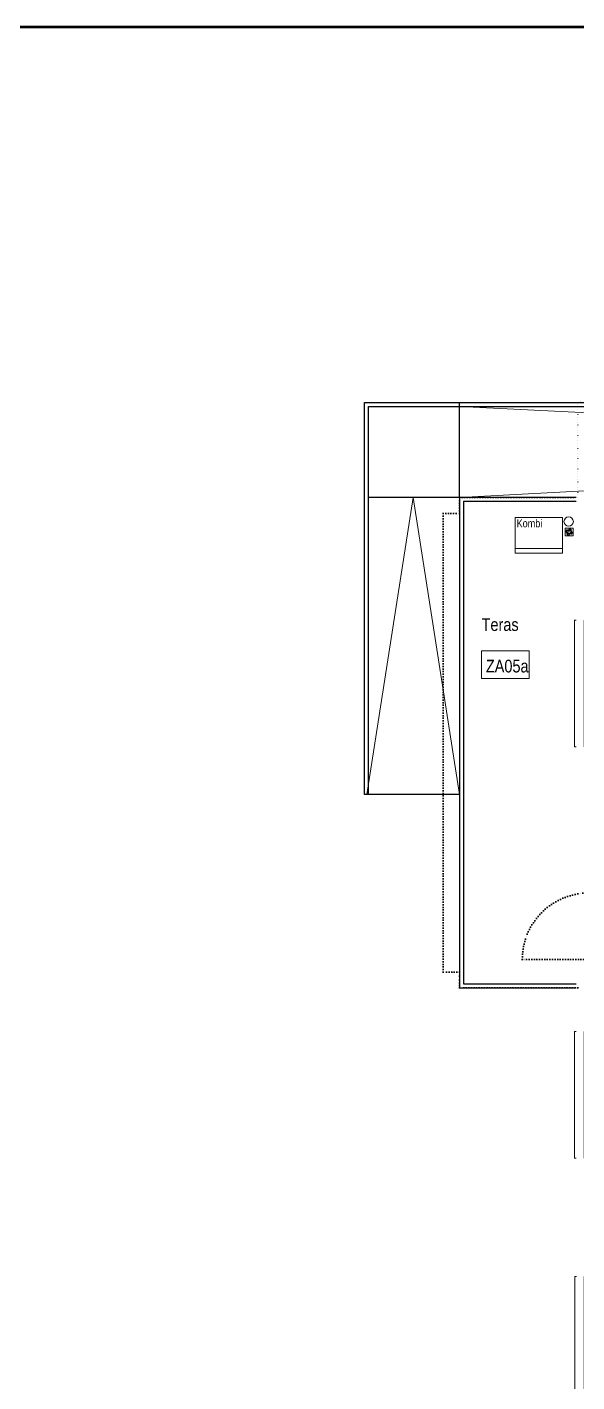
# Model space of a CAD drawing. Header units: millimetres. Extents: x 1852829 to 1882754, y -270850 to -231658.
# Drawn here: x 1856627 to 1857322, y -258564 to -256851 of the extents above; entities that cross this region are included whole.
import ezdxf
from ezdxf.enums import TextEntityAlignment as Align

# ---------------------------------------------------------------- set-up
doc = ezdxf.new("R2010")
doc.units = ezdxf.units.MM
doc.linetypes.add('izdüşüm arka', pattern=[3.175, 0, -3.175])
for name, color, linetype, lineweight in [('a_doğrama', 251, 'Continuous', 20), ('a_duvar', 251, 'Continuous', 35), ('a_görünüş', 32, 'Continuous', 25), ('a_görünüş_ince', 8, 'Continuous', 20), ('a_izdüşüm_arka', 251, 'izdüşüm arka', 30), ('a_not_mahal', 253, 'Continuous', 5), ('a_not_misc', 144, 'Continuous', 5), ('a_tefriş', 8, 'Continuous', 20), ('a_çerçeve_line', 7, 'Continuous', 50), ('m_yib', 65, 'Continuous', 20)]:
    doc.layers.add(name, color=color, linetype=linetype, lineweight=lineweight)
doc.styles.get("Standard").update_dxf_attribs({"font": 'ARIALN.TTF'})

# ---------------------------------------------------------------- blocks, each defined once
blk = doc.blocks.new('160p')
at = {"layer": 'a_doğrama', "color": 251}
for points in [[(-6, -6), (-6, 0), (-12, 0), (-12, -6)], [(0, -6), (0, 0), (-6, 0), (-6, -6)], [(-6, -83), (-6, -77), (-12, -77), (-12, -83)], [(0, -83), (0, -77), (-6, -77), (-6, -83)], [(-6, -160), (-6, -154), (-12, -154), (-12, -160)], [(0, -160), (0, -154), (-6, -154), (-6, -160)]]:
    blk.add_lwpolyline(points, close=True, dxfattribs=at)
for points in [[(2, -1), (2, 2), (0, 2), (0, -2), (1, -2), (2, -1)], [(-9.5, -6), (-9.5, -77)], [(-8.5, -6), (-8.5, -77)], [(-3.5, -83), (-3.5, -154)], [(-2.5, -83), (-2.5, -154)], [(2, -159), (2, -162), (0, -162), (0, -158), (1, -158), (2, -159)]]:
    blk.add_lwpolyline(points, dxfattribs=at)
at = {"layer": 'a_görünüş_ince', "color": 251}
for points in [[(-22, -160), (-24, -160), (-24, 0), (-22, 0)], [(-12, -77), (-12, -6)], [(-6, -77), (-6, -6)], [(-6, -77), (-6, -6)], [(0, -77), (0, -6)], [(-12, -154), (-12, -83)], [(-6, -154), (-6, -83)], [(-6, -154), (-6, -83)], [(0, -154), (0, -83)]]:
    blk.add_lwpolyline(points, dxfattribs=at)
blk = doc.blocks.new('kapı_120_c_blok')
at = {"layer": 'a_doğrama', "color": 251}
for points in [[(-2, 119), (-2, 122), (0, 122), (0, 118), (-1, 118), (-2, 119)], [(2.5, 114), (2.5, 96)], [(3.5, 114), (3.5, 96)], [(2.5, 84), (2.5, 12)], [(3.5, 84), (3.5, 12)], [(-2, 1), (-2, -2), (0, -2), (0, 2), (-1, 2), (-2, 1)]]:
    blk.add_lwpolyline(points, dxfattribs=at)
for points in [[(0, 114), (6, 114), (6, 120), (0, 120)], [(0, 90), (6, 90), (6, 96), (0, 96)], [(0, 84), (6, 84), (6, 90), (0, 90)], [(0, 6), (6, 6), (6, 12), (0, 12)], [(0, 0), (6, 0), (6, 6), (0, 6)]]:
    blk.add_lwpolyline(points, close=True, dxfattribs=at)
at = {"layer": 'a_görünüş_ince', "color": 251}
for points in [[(0, 114), (0, 96)], [(6, 114), (6, 96)], [(0, 84), (0, 12)], [(6, 84), (6, 12)]]:
    blk.add_lwpolyline(points, dxfattribs=at)
at = {"layer": 'a_izdüşüm_arka', "color": 251}
blk.add_lwpolyline([(6, 6), (90, 6)], dxfattribs=at)
blk.add_arc((6, 6), 84, 0, 90, dxfattribs=at)
blk = doc.blocks.new('tefriş_süzgeç')
at = {"layer": 'a_tefriş'}
for p, q in [((5, 0), (-5, 0)), ((-5, 0), (-5, -10)), ((5, -10), (5, 0)), ((-5, -10), (5, -10)), ((-3.6, -5.1), (-4.1, -5.1)), ((-2.6, -5.1), (-3.1, -5.1)), ((-2.5, -2.5), (-2.9, -2.2)), ((-2.6, -7.6), (-2.9, -7.9)), ((-2, -3.3), (-2.3, -3)), ((-1.9, -6.9), (-2.2, -7.2)), ((-1.6, -5.1), (-2.1, -5.1)), ((-1.2, -3.9), (-1.5, -3.6)), ((-1.2, -6.2), (-1.5, -6.5)), ((-0.2, -2.5), (-0.2, -2)), ((-0.1, -1.5), (-0.1, -1)), ((-0.1, -3), (-0.1, -3.5)), ((-0.1, -6.6), (-0.1, -7.1)), ((-0.1, -7.6), (-0.1, -8.1)), ((-0.1, -8.6), (-0.1, -9.1)), ((1, -4), (1.4, -3.6)), ((1.1, -6.2), (1.4, -6.5)), ((1.5, -5.1), (2, -5.1)), ((1.7, -3.3), (2.1, -2.9)), ((1.8, -6.9), (2.1, -7.2)), ((2.5, -2.5), (2.8, -2.2)), ((2.5, -5.1), (3, -5.1)), ((2.5, -7.5), (2.8, -7.9)), ((3.5, -5.1), (4, -5.1))]:
    blk.add_line(p, q, dxfattribs=at)
for centre, radius, start, end in [((-0.1, -5.1), 4.06, 134.2896, 180), ((-0.1, -5.1), 3.56, 134.2896, 180), ((-0.1, -5.1), 3.06, 180, 225), ((-0.1, -5.1), 4.06, 225, 270), ((-0.1, -5.1), 2.56, 180, 225), ((-0.1, -5.1), 3.56, 225, 270), ((-0.4, -4.4), 2.4, 84.5943, 143.2016), ((-0.1, -5.1), 2.06, 134.2896, 180), ((-0.1, -5), 2.44, 90.343, 138.1212), ((-0.1, -5.1), 1.56, 134.2896, 180), ((-0.1, -5.1), 2.06, 225, 270), ((-0.1, -5.1), 1.56, 225, 270), ((-0.1, -5.1), 4.06, 45, 90), ((-0.1, -5.1), 3.56, 45, 90), ((-0.1, -5.1), 2.06, 45, 90), ((-0.1, -5.1), 1.56, 45, 90), ((-0.1, -5.1), 2.56, 270, 315.7104), ((-0.1, -5.1), 3.06, 270, 315.7104), ((-0.1, -5.1), 1.56, 314.2896, 360), ((-0.1, -5.1), 2.06, 314.2896, 360), ((-0.1, -5.1), 2.56, 360, 45), ((-0.1, -5.1), 3.06, 360, 45), ((-0.1, -5.1), 3.56, 314.2896, 360), ((-0.1, -5.1), 4.06, 314.2896, 360)]:
    blk.add_arc(centre, radius, start, end, dxfattribs=at)

msp = doc.modelspace()

# ---------------------------------------------------------------- linework, layer by layer
at = {"layer": 'a_görünüş', "color": 251}
for p, q in [((1857053.2, -257821.6), (1857053.2, -257326.2)), ((1857053.2, -257326.2), (1858597.7, -257326.2)), ((1857058.2, -257821.6), (1857058.2, -257331.2)), ((1857058.2, -257331.2), (1858597.7, -257331.2))]:
    msp.add_line(p, q, dxfattribs=at)
for points in [[(1857173.2, -257446.1), (1857173.2, -257326.2)], [(1857173.2, -257446.2), (1857058.2, -257446.2)], [(1857173.2, -257446.1), (1857173.2, -258066.2)], [(1857320.7, -257446.2), (1857173.2, -257446.2)], [(1857178.2, -257451.2), (1857178.2, -258061.2)], [(1857320.7, -257451.2), (1857178.2, -257451.2)], [(1857173.2, -257821.6), (1857053.2, -257821.6)], [(1857173.2, -258066.2), (1857320.7, -258066.2)], [(1857178.2, -258061.2), (1857320.7, -258061.2)]]:
    msp.add_lwpolyline(points, dxfattribs=at)
at = {"layer": 'a_izdüşüm_arka'}
msp.add_lwpolyline([(1857322.7, -258066.2), (1857173.2, -258066.2), (1857173.2, -258051.2), (1857173.2, -258046.2), (1857152.7, -258046.2), (1857152.7, -257466.2), (1857173.2, -257466.2), (1857173.2, -257446.2), (1857322.7, -257446.2), (1857322.7, -257326.2), (1859402.7, -257326.2), (1859402.7, -257446.2), (1859552.3, -257446.2), (1859552.3, -257466.2), (1859572.7, -257466.2), (1859572.7, -258046.2), (1859552.3, -258046.2), (1859552.3, -258066.2), (1859402.7, -258066.2)], dxfattribs=at)
at = {"layer": 'a_not_mahal'}
msp.add_lwpolyline([(1857261.2, -257639.8), (1857201.2, -257639.8), (1857201.2, -257674.8), (1857261.2, -257674.8)], close=True, dxfattribs=at)
at = {"layer": 'a_not_misc'}
for points in [[(1857173.2, -257446.1), (1858297.7, -257386.2), (1857173.2, -257331.2)], [(1857114.7, -257446.2), (1857056.2, -257821.6)], [(1857114.7, -257446.2), (1857173.2, -257821.6)]]:
    msp.add_lwpolyline(points, dxfattribs=at)
at = {"layer": 'a_tefriş', "lineweight": 20}
for p, q in [((1857243.5, -257471.4), (1857303.5, -257471.4)), ((1857243.5, -257516.4), (1857243.5, -257471.4)), ((1857303.5, -257471.4), (1857303.5, -257516.4)), ((1857303.5, -257510.4), (1857243.5, -257510.4)), ((1857303.5, -257516.4), (1857243.5, -257516.4))]:
    msp.add_line(p, q, dxfattribs=at)
at = {"layer": 'a_çerçeve_line'}
msp.add_lwpolyline([(1872123.9, -259851.4), (1872123.9, -256851.4), (1853005.4, -256851.4), (1853005.4, -259851.4)], close=True, dxfattribs=at)
at = {"layer": 'm_yib'}
msp.add_circle((1857311.3, -257476.6), 5.92, dxfattribs=at)

# ---------------------------------------------------------------- block references
at = {"xscale": -1}
msp.add_blockref('kapı_120_c_blok', (1857342.7, -258036.2), dxfattribs=at)
at = {"layer": 'a_duvar', "xscale": -1, "rotation": 180}
for p in [(1857342.7, -257761.2), (1857342.8, -258281.2), (1857343.1, -258591.2)]:
    msp.add_blockref('160p', p, dxfattribs=at)
at = {"layer": 'a_tefriş', "rotation": 89.99999999999991}
msp.add_blockref('tefriş_süzgeç', (1857306.9, -257489.7), dxfattribs=at)

# ---------------------------------------------------------------- texts
at = {"layer": 'a_not_mahal'}
for s, height, p in [('Kombi', 10, (1857245.5, -257483.8)), ('Teras', 16, (1857201.2, -257614.8))]:
    msp.add_text(s, height=height, dxfattribs=at).set_placement(p)
msp.add_text('ZA05a', height=16, rotation=360, dxfattribs=at).set_placement((1857233.6, -257667.3), align=Align.CENTER)

doc.saveas('drawing.dxf')
